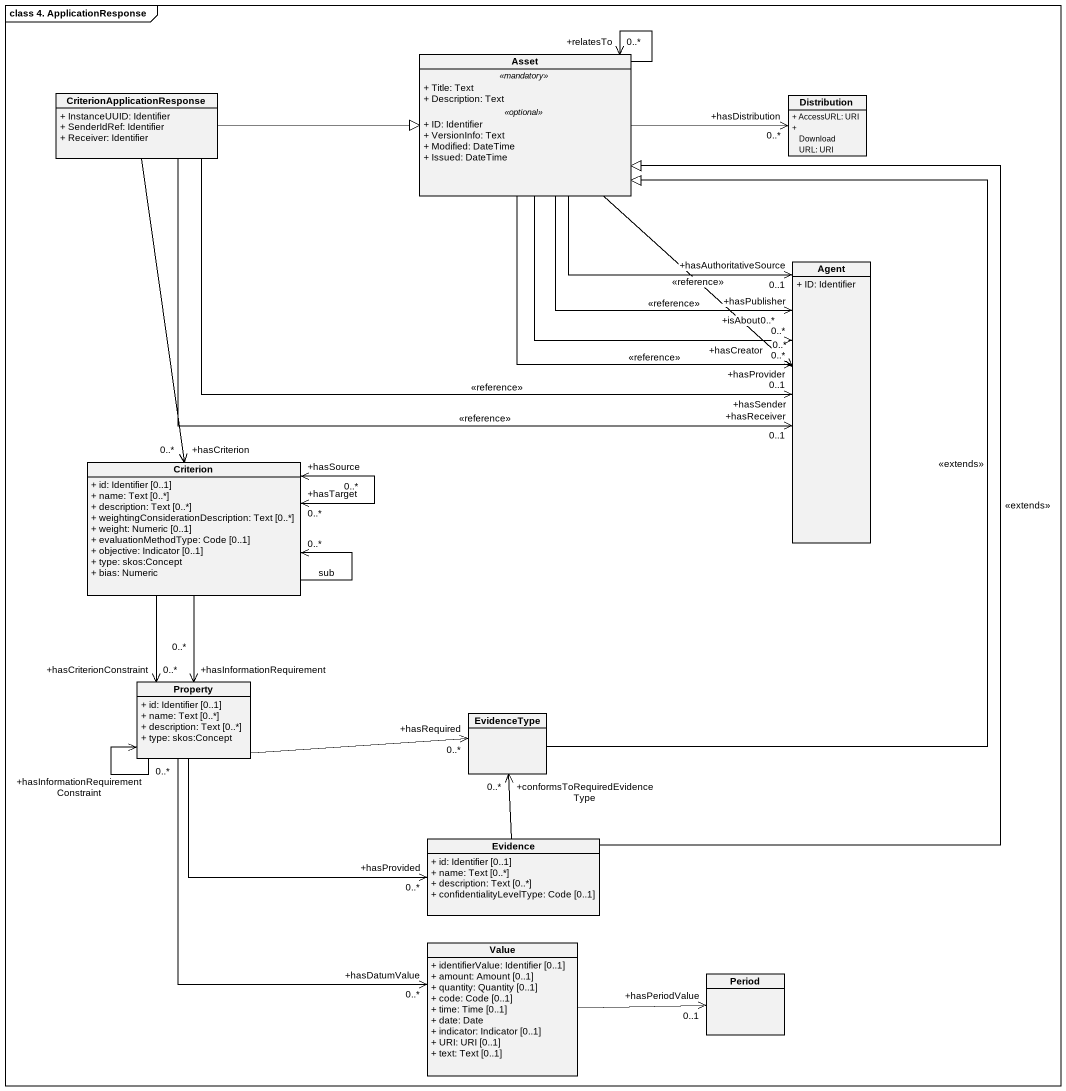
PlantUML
@startuml
mainframe class 4. ApplicationResponse
hide circle
hide empty members
skinparam classAttributeIconSize 0
class Asset {
  .. <<mandatory>> ..
  + Title: Text
  + Description: Text
  .. <<optional>> ..
  + ID: Identifier
  + VersionInfo: Text
  + Modified: DateTime
  + Issued: DateTime
}
class CriterionApplicationResponse {
  + InstanceUUID: Identifier
  + SenderIdRef: Identifier
  + Receiver: Identifier
}
class Distribution {
  + AccessURL: URI
  + DownloadURL: URI
}
class "Agent" as Agent_ {
  + ID: Identifier
}
class Criterion {
  + id: Identifier [0..1]
  + name: Text [0..*]
  + description: Text [0..*]
  + weightingConsiderationDescription: Text [0..*]
  + weight: Numeric [0..1]
  + evaluationMethodType: Code [0..1]
  + objective: Indicator [0..1]
  + type: skos:Concept
  + bias: Numeric
}
class Property {
  + id: Identifier [0..1]
  + name: Text [0..*]
  + description: Text [0..*]
  + type: skos:Concept
}
class EvidenceType
class Evidence {
  + id: Identifier [0..1]
  + name: Text [0..*]
  + description: Text [0..*]
  + confidentialityLevelType: Code [0..1]
}
class Value {
  + identifierValue: Identifier [0..1]
  + amount: Amount [0..1]
  + quantity: Quantity [0..1]
  + code: Code [0..1]
  + time: Time [0..1]
  + date: Date
  + indicator: Indicator [0..1]
  + URI: URI [0..1]
  + text: Text [0..1]
}
class Period
Asset --> "+relatesTo\n0..*" Asset
Asset -right-> "+hasDistribution\n0..*" Distribution
Asset --> "+hasCreator\n0..*" Agent_
Asset --> "+hasPublisher\n0..*" Agent_ : <<reference>>
Asset --> "+hasProvider\n0..*" Agent_ : <<reference>>
Asset --> "+hasAuthoritativeSource\n0..1" Agent_
Asset --> "+isAbout\n0..*" Agent_ : <<reference>>
CriterionApplicationResponse -right-|> Asset
CriterionApplicationResponse -right-> "+hasSender\n0..1" Agent_ : <<reference>>
CriterionApplicationResponse -right-> "+hasReceiver\n0..1" Agent_ : <<reference>>
CriterionApplicationResponse --> "+hasCriterion\n0..*" Criterion
Criterion --> "0..*" Criterion : sub
Criterion "+hasTarget\n0..*" <--> "+hasSource\n0..*" Criterion
Criterion --> "+hasCriterionConstraint\n0..*" Property
Criterion --> "+hasInformationRequirement\n0..*" Property
Property <-- "+hasInformationRequirementConstraint\n0..*" Property
Property -right-> "+hasRequired\n0..*" EvidenceType
Property -right-> "+hasProvided\n0..*" Evidence
Property --> "+hasDatumValue\n0..*" Value
EvidenceType -up-|> Asset : <<extends>>
Evidence -up-|> Asset : <<extends>>
Evidence -up-> "+conformsToRequiredEvidenceType\n0..*" EvidenceType
Value -right-> "+hasPeriodValue\n0..1" Period
@enduml
